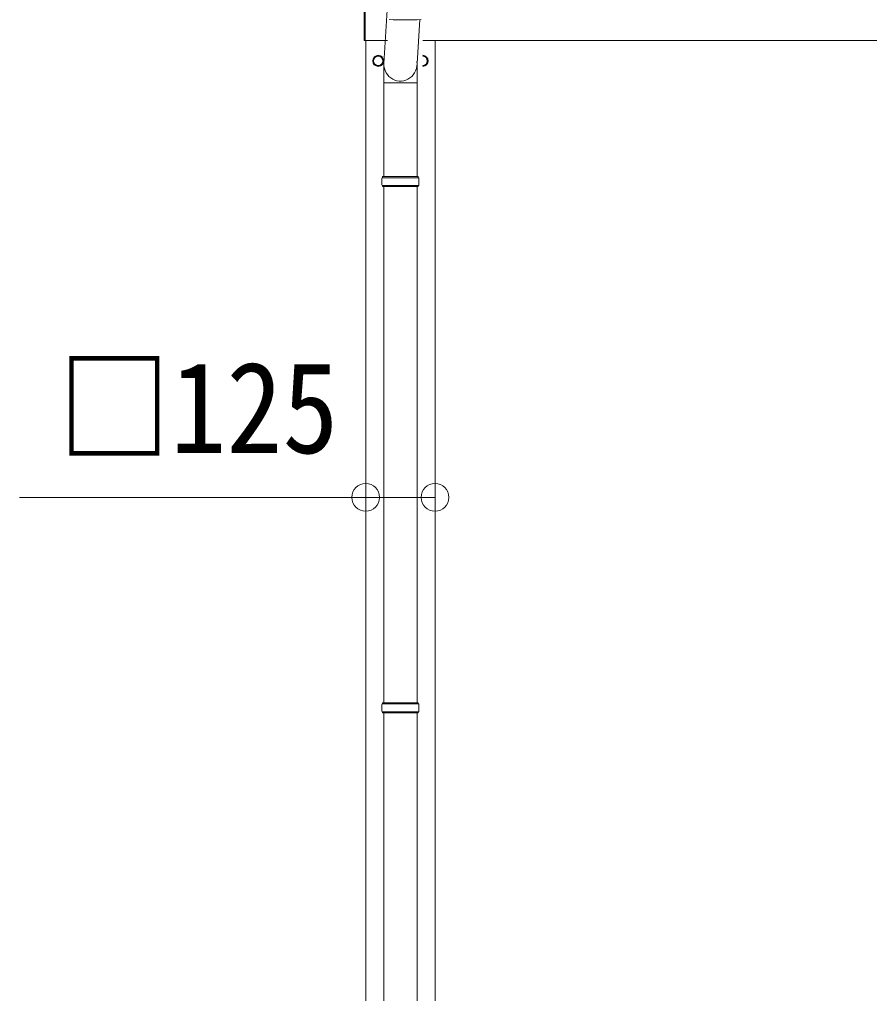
# Model space of a CAD drawing. Units: millimetres at full size, sheet at 1:50; details may follow other scales. Extents: x -14053 to 14053, y -9700 to 9700.
# Drawn here: x -9948 to -8415, y -4038 to -2279 of the extents above; entities that cross this region are included whole.
import ezdxf
from ezdxf.enums import TextEntityAlignment as Align

# ---------------------------------------------------------------- set-up
doc = ezdxf.new("R2010")
doc.units = ezdxf.units.MM
doc.header["$LTSCALE"] = 50
doc.header["$PDMODE"] = 32
doc.header["$PDSIZE"] = 50
for name, color, linetype, lineweight in [('0-2_TEXT1', 4, 'Continuous', 9), ('0-8_TABLE1', 6, 'Continuous', 9), ('0-9_DIM1', 7, 'Continuous', 9)]:
    doc.layers.add(name, color=color, linetype=linetype, lineweight=lineweight)
doc.styles.add('ＭＳ ゴシック', font='')
doc.styles.get('ＭＳ ゴシック').set_extended_font_data('MS Gothic')

msp = doc.modelspace()

# ---------------------------------------------------------------- linework, layer by layer
at = {"layer": '0-2_TEXT1'}
for p, q in [((-9326.65, -2317.42), (-9326.65, -2189.12)), ((-9324.65, -2189.12), (-9324.65, -2317.42)), ((-9324.65, -2317.42), (-9326.65, -2317.42)), ((-9324.65, -2316.92), (-9284.65, -2316.92)), ((-9323.65, -2316.92), (-9323.65, -5171.92)), ((-3939.65, -2316.92), (-9220.65, -2316.92)), ((-9198.65, -5171.92), (-9198.65, -2316.92)), ((-9292.55, -2353.67), (-9292.65, -2353.67)), ((-9292.55, -2354.17), (-9292.65, -2354.17))]:
    msp.add_line(p, q, dxfattribs=at)
msp.add_lwpolyline([(-9301.15, -2344.11), (-9309.65, -2349.01), (-9309.65, -2358.83), (-9301.15, -2363.74), (-9292.65, -2358.83), (-9292.65, -2349.01)], close=True, dxfattribs=at)
msp.add_lwpolyline([(-9220.65, -2344.4), (-9212.65, -2349.01), (-9212.65, -2358.83), (-9220.65, -2363.45)], dxfattribs=at)
for radius in [10, 8.5]:
    msp.add_circle((-9301.15, -2353.92), radius, dxfattribs=at)
for centre, radius, start, end in [((-9301.15, -2353.92), 8.6, 171.25399, 188.74601), ((-9301.15, -2353.92), 8.6, 111.25399, 128.74601), ((-9301.15, -2353.92), 8.6, 51.25399, 68.74601), ((-9301.15, -2353.92), 8.6, 1.66581, 8.74601), ((-9301.15, -2353.92), 8.6, 351.25399, 358.33419), ((-9221.15, -2353.92), 10, 272.86598, 87.13402), ((-9221.15, -2353.92), 8.5, 273.37229, 86.62771), ((-9221.15, -2353.92), 8.6, 51.25399, 68.74601), ((-9221.15, -2353.92), 8.6, 351.25399, 8.74601), ((-9301.15, -2353.92), 8.6, 231.25399, 248.74601), ((-9301.15, -2353.92), 8.6, 291.25399, 308.74601), ((-9221.15, -2353.92), 8.6, 291.25399, 308.74601)]:
    msp.add_arc(centre, radius, start, end, dxfattribs=at)
at = {"layer": '0-8_TABLE1'}
msp.add_lwpolyline([(-9198.65, -3141.94), (-9323.65, -3141.94), (-9948.22, -3141.94)], dxfattribs=at)
for p in [(-9323.65, -3141.94), (-9198.65, -3141.94)]:
    msp.add_point(p, dxfattribs=at)
at = {"layer": '0-9_DIM1'}
for p, q in [((-9284.65, -2252.5), (-9291.21, -2358.96)), ((-9226.19, -2279.35), (-9231.09, -2358.96)), ((-9291.3, -2393.63), (-9291.3, -2358.96)), ((-9231, -2393.63), (-9231, -2358.96)), ((-9291.3, -2393.63), (-9261.15, -2393.63)), ((-9291.15, -2393.63), (-9291.15, -2562.92)), ((-9231, -2393.63), (-9261.15, -2393.63)), ((-9231.15, -2393.63), (-9231.15, -2562.92)), ((-9228.15, -2564.92), (-9294.15, -2564.92)), ((-9229.15, -2562.92), (-9293.15, -2562.92)), ((-9293.15, -2562.92), (-9293.15, -2564.92)), ((-9229.15, -2562.92), (-9229.15, -2564.92)), ((-9228.15, -2578.92), (-9294.15, -2578.92)), ((-9293.15, -2580.92), (-9293.15, -2578.92)), ((-9229.15, -2580.92), (-9293.15, -2580.92)), ((-9291.15, -2580.92), (-9291.15, -3512.92)), ((-9231.15, -2580.92), (-9231.15, -3512.92)), ((-9229.15, -2580.92), (-9229.15, -2578.92)), ((-9228.15, -3514.91), (-9294.15, -3514.91)), ((-9229.15, -3512.91), (-9293.15, -3512.91)), ((-9293.15, -3512.91), (-9293.15, -3514.91)), ((-9229.15, -3512.91), (-9229.15, -3514.91)), ((-9228.15, -3528.91), (-9294.15, -3528.91)), ((-9293.15, -3530.91), (-9293.15, -3528.91)), ((-9229.15, -3530.91), (-9293.15, -3530.91)), ((-9291.15, -3530.91), (-9291.15, -4462.92)), ((-9231.15, -3530.91), (-9231.15, -4462.92)), ((-9229.15, -3530.91), (-9229.15, -3528.91))]:
    msp.add_line(p, q, dxfattribs=at)
for centre, radius, start, end in [((-9252.66, -1760.36), 519.67, 266.82357, 273.17802), ((-9245.4, -2571.92), 49.25, 171.82876, 180.00002), ((-9276.9, -2571.92), 49.25, 359.99998, 8.17124), ((-9245.4, -2571.92), 49.25, 180.00002, 188.17127), ((-9276.9, -2571.92), 49.25, 351.82873, 359.99998), ((-9245.4, -3521.91), 49.25, 171.82876, 180.00002), ((-9276.9, -3521.91), 49.25, 359.99998, 8.17124), ((-9245.4, -3521.91), 49.25, 180.00002, 188.17127), ((-9276.9, -3521.91), 49.25, 351.82873, 359.99998)]:
    msp.add_arc(centre, radius, start, end, dxfattribs=at)
msp.add_ellipse((-9261.15, -2358.96), major_axis=(0, -31.56), ratio=0.952301, start_param=4.712389, end_param=7.9831455, dxfattribs=at)

# ---------------------------------------------------------------- texts
at = {"layer": '0-8_TABLE1', "color": 7, "style": 'ＭＳ ゴシック', "width": 0.9}
msp.add_text('□125', height=165, dxfattribs=at).set_placement((-9878.48, -3111.59), align=Align.BOTTOM_LEFT)

doc.saveas('drawing.dxf')
